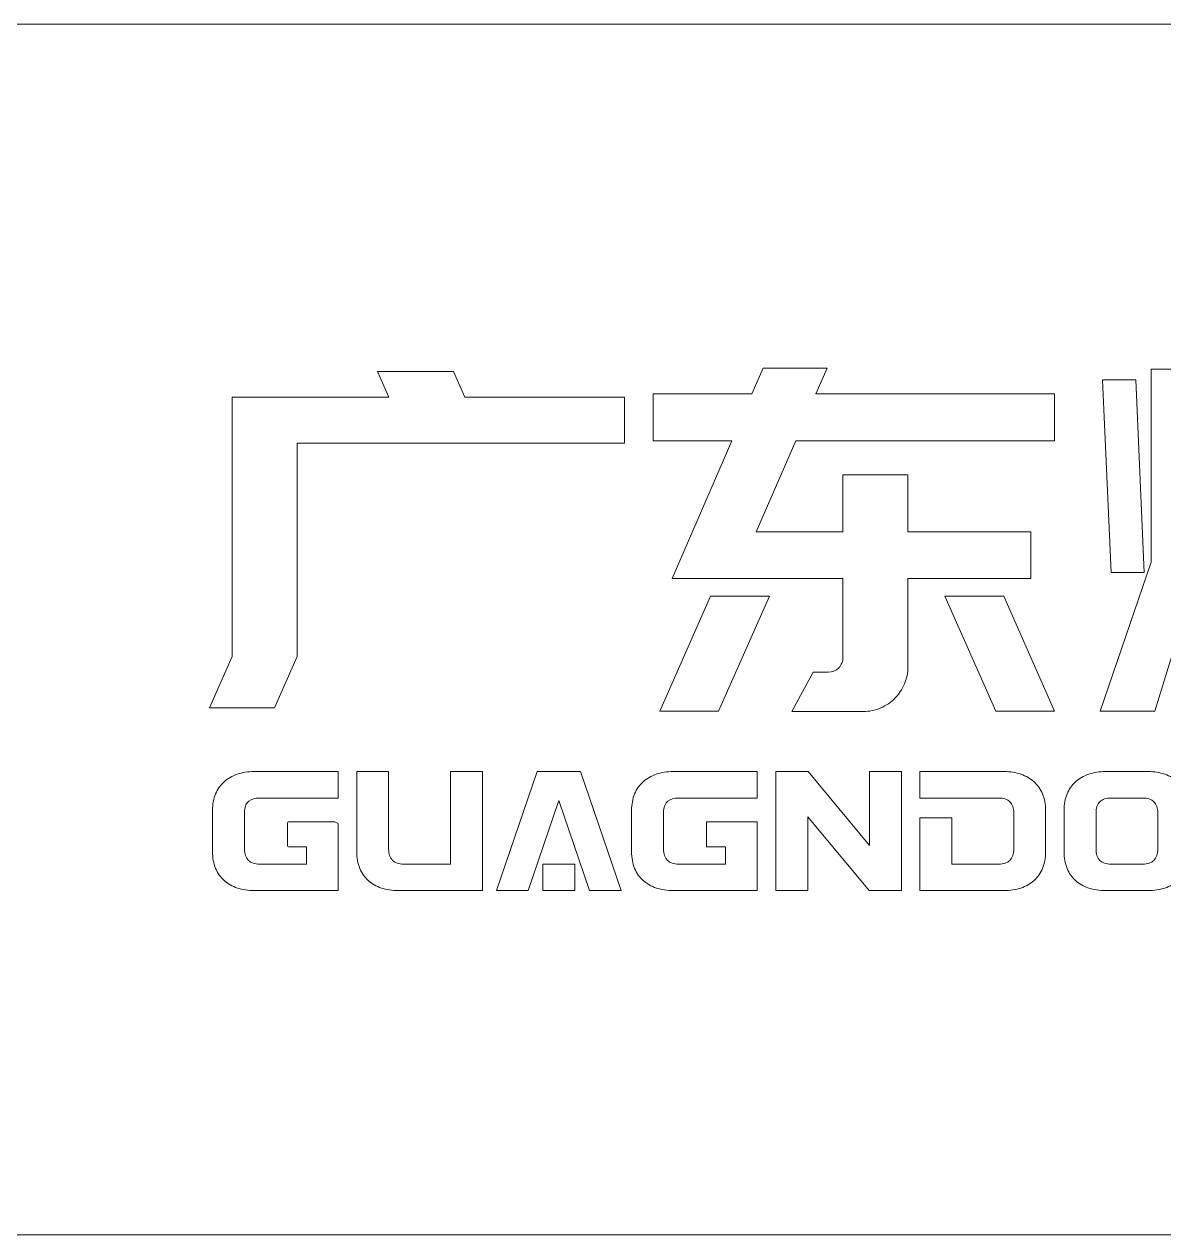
# Model space of a CAD drawing. Header units: millimetres. Extents: x 1251 to 1736, y 491 to 664.
# Drawn here: x 1422.49 to 1437.1, y 513.93 to 529.47 of the extents above; entities that cross this region are included whole.
import ezdxf

# ---------------------------------------------------------------- set-up
doc = ezdxf.new("R2010")
doc.units = ezdxf.units.MM
doc.header["$LTSCALE"] = 3
doc.layers.add('d', color=4, linetype='Continuous')

# ---------------------------------------------------------------- blocks, each defined once
blk = doc.blocks.new('11123123')
at = {"layer": 'd', "color": 0, "lineweight": 0}
for p, q in [((792.697, 118.536), (792.697, 118.839)), ((792.713, 118.855), (793.333, 118.855)), ((793.333, 118.855), (793.377, 118.834)), ((798.297, 118.52), (798.297, 118.855)), ((798.297, 118.855), (798.976, 118.855)), ((792.951, 118.52), (792.713, 118.52)), ((798.549, 118.52), (798.297, 118.52))]:
    blk.add_line(p, q, dxfattribs=at)
for centre, start, end in [((792.713, 118.839), 90, 180), ((792.713, 118.536), 180, 270)]:
    blk.add_arc(centre, 0.0158, start, end, dxfattribs=at)
for points, knots in [([(799.91, 124.919), (799.91, 124.919), (799.758, 124.577), (799.758, 124.577), (799.758, 124.577), (802.947, 124.577), (802.947, 124.577), (802.947, 124.577), (802.947, 123.949), (802.947, 123.949), (802.947, 123.949), (799.492, 123.949), (799.492, 123.949), (799.492, 123.949), (798.959, 122.732), (798.959, 122.732), (798.959, 122.732), (800.12, 122.732), (800.12, 122.732), (800.12, 122.732), (800.12, 123.493), (800.12, 123.493), (800.12, 123.493), (800.988, 123.493), (800.988, 123.493), (800.988, 123.493), (800.988, 122.732), (800.988, 122.732), (800.988, 122.732), (802.63, 122.732), (802.63, 122.732), (802.63, 122.732), (802.63, 122.105), (802.63, 122.105), (802.63, 122.105), (800.988, 122.105), (800.988, 122.105), (800.988, 122.105), (800.988, 120.932), (800.988, 120.932), (800.988, 120.847), (800.972, 120.769), (800.941, 120.697), (800.909, 120.625), (800.867, 120.562), (800.814, 120.507), (800.761, 120.452), (800.697, 120.409), (800.624, 120.377), (800.55, 120.345), (800.472, 120.329), (800.392, 120.329), (800.392, 120.329), (800.189, 120.329), (800.189, 120.329), (800.189, 120.329), (799.435, 120.329), (799.435, 120.329), (799.435, 120.329), (799.72, 120.855), (799.72, 120.855), (799.72, 120.855), (799.923, 120.855), (799.923, 120.855), (799.978, 120.855), (800.024, 120.875), (800.063, 120.912), (800.101, 120.951), (800.12, 120.999), (800.12, 121.059), (800.12, 121.059), (800.12, 122.105), (800.12, 122.105), (800.12, 122.105), (798.693, 122.105), (798.693, 122.105), (798.693, 122.105), (798.3, 122.105), (798.3, 122.105), (798.3, 122.105), (797.837, 122.105), (797.837, 122.105), (797.837, 122.105), (798.636, 123.949), (798.636, 123.949), (798.636, 123.949), (797.584, 123.949), (797.584, 123.949), (797.584, 123.949), (797.584, 124.046), (797.584, 124.046), (797.584, 124.046), (797.584, 124.475), (797.584, 124.475), (797.584, 124.475), (797.584, 124.577), (797.584, 124.577), (797.584, 124.577), (798.902, 124.577), (798.902, 124.577), (798.902, 124.577), (799.054, 124.919), (799.054, 124.919), (799.054, 124.919), (799.91, 124.919), (799.91, 124.919)], [0, 0, 0, 0, 1, 1, 1, 2, 2, 2, 3, 3, 3, 4, 4, 4, 5, 5, 5, 6, 6, 6, 7, 7, 7, 8, 8, 8, 9, 9, 9, 10, 10, 10, 11, 11, 11, 12, 12, 12, 13, 13, 13, 14, 14, 14, 15, 15, 15, 16, 16, 16, 17, 17, 17, 18, 18, 18, 19, 19, 19, 20, 20, 20, 21, 21, 21, 22, 22, 22, 23, 23, 23, 24, 24, 24, 25, 25, 25, 26, 26, 26, 27, 27, 27, 28, 28, 28, 29, 29, 29, 30, 30, 30, 31, 31, 31, 32, 32, 32, 33, 33, 33, 34, 34, 34, 35, 35, 35, 35]), ([(792.525, 120.38), (792.525, 120.38), (791.656, 120.38), (791.656, 120.38), (791.656, 120.38), (791.96, 121.065), (791.96, 121.065), (791.96, 121.065), (791.96, 124.533), (791.96, 124.533), (791.96, 124.533), (794.052, 124.533), (794.052, 124.533), (794.052, 124.533), (793.9, 124.875), (793.9, 124.875), (793.9, 124.875), (794.915, 124.875), (794.915, 124.875), (794.915, 124.875), (795.067, 124.533), (795.067, 124.533), (795.067, 124.533), (797.203, 124.533), (797.203, 124.533), (797.203, 124.533), (797.203, 123.918), (797.203, 123.918), (797.203, 123.918), (792.829, 123.918), (792.829, 123.918), (792.829, 123.918), (792.829, 121.065), (792.829, 121.065), (792.829, 121.065), (792.525, 120.38), (792.525, 120.38)], [0, 0, 0, 0, 1, 1, 1, 2, 2, 2, 3, 3, 3, 4, 4, 4, 5, 5, 5, 6, 6, 6, 7, 7, 7, 8, 8, 8, 9, 9, 9, 10, 10, 10, 11, 11, 11, 12, 12, 12, 12]), ([(804.976, 122.326), (804.976, 122.326), (805.667, 120.336), (805.667, 120.336), (805.667, 120.336), (804.932, 120.336), (804.932, 120.336), (804.932, 120.336), (804.608, 121.376), (804.608, 121.376), (804.608, 121.376), (804.285, 120.336), (804.285, 120.336), (804.285, 120.336), (803.556, 120.336), (803.556, 120.336), (803.556, 120.336), (804.24, 122.326), (804.24, 122.326), (804.24, 122.326), (804.24, 124.907), (804.24, 124.907), (804.24, 124.907), (804.976, 124.907), (804.976, 124.907), (804.976, 124.907), (804.976, 122.326), (804.976, 122.326)], [0, 0, 0, 0, 1, 1, 1, 2, 2, 2, 3, 3, 3, 4, 4, 4, 5, 5, 5, 6, 6, 6, 7, 7, 7, 8, 8, 8, 9, 9, 9, 9]), ([(803.702, 122.187), (803.702, 122.187), (803.587, 124.761), (803.587, 124.761), (803.587, 124.761), (804.031, 124.761), (804.031, 124.761), (804.031, 124.761), (804.145, 122.187), (804.145, 122.187), (804.145, 122.187), (803.702, 122.187), (803.702, 122.187)], [0, 0, 0, 0, 1, 1, 1, 2, 2, 2, 3, 3, 3, 4, 4, 4, 4]), ([(798.459, 120.336), (798.459, 120.336), (797.672, 120.336), (797.672, 120.336), (797.672, 120.336), (798.351, 121.87), (798.351, 121.87), (798.351, 121.87), (799.137, 121.87), (799.137, 121.87), (799.137, 121.87), (798.459, 120.336), (798.459, 120.336)], [0, 0, 0, 0, 1, 1, 1, 2, 2, 2, 3, 3, 3, 4, 4, 4, 4]), ([(802.947, 120.336), (802.947, 120.336), (802.161, 120.336), (802.161, 120.336), (802.161, 120.336), (801.483, 121.87), (801.483, 121.87), (801.483, 121.87), (802.269, 121.87), (802.269, 121.87), (802.269, 121.87), (802.947, 120.336), (802.947, 120.336)], [0, 0, 0, 0, 1, 1, 1, 2, 2, 2, 3, 3, 3, 4, 4, 4, 4]), ([(794.876, 118.289), (794.876, 118.289), (794.876, 119.526), (794.876, 119.526), (794.876, 119.526), (795.303, 119.526), (795.303, 119.526), (795.303, 119.526), (795.303, 117.936), (795.303, 117.936), (795.303, 117.936), (794.178, 117.936), (794.178, 117.936), (794.096, 117.936), (794.021, 117.948), (793.953, 117.97), (793.885, 117.992), (793.826, 118.026), (793.778, 118.07), (793.729, 118.114), (793.691, 118.168), (793.664, 118.233), (793.637, 118.298), (793.623, 118.373), (793.623, 118.456), (793.623, 118.456), (793.623, 119.526), (793.623, 119.526), (793.623, 119.526), (794.05, 119.526), (794.05, 119.526), (794.05, 119.526), (794.05, 118.491), (794.05, 118.491), (794.05, 118.424), (794.068, 118.374), (794.103, 118.34), (794.137, 118.306), (794.187, 118.289), (794.252, 118.289), (794.252, 118.289), (794.876, 118.289), (794.876, 118.289)], [0, 0, 0, 0, 1, 1, 1, 2, 2, 2, 3, 3, 3, 4, 4, 4, 5, 5, 5, 6, 6, 6, 7, 7, 7, 8, 8, 8, 9, 9, 9, 10, 10, 10, 11, 11, 11, 12, 12, 12, 13, 13, 13, 14, 14, 14, 14]), ([(796.732, 117.936), (796.732, 117.936), (796.324, 119.14), (796.324, 119.14), (796.324, 119.14), (795.916, 117.936), (795.916, 117.936), (795.916, 117.936), (795.491, 117.936), (795.491, 117.936), (795.491, 117.936), (796.036, 119.526), (796.036, 119.526), (796.036, 119.526), (796.612, 119.526), (796.612, 119.526), (796.612, 119.526), (797.159, 117.936), (797.159, 117.936), (797.159, 117.936), (796.732, 117.936), (796.732, 117.936)], [0, 0, 0, 0, 1, 1, 1, 2, 2, 2, 3, 3, 3, 4, 4, 4, 5, 5, 5, 6, 6, 6, 7, 7, 7, 7]), ([(800.902, 117.936), (800.902, 117.936), (800.47, 117.936), (800.47, 117.936), (800.47, 117.936), (799.649, 118.922), (799.649, 118.922), (799.649, 118.922), (799.649, 117.936), (799.649, 117.936), (799.649, 117.936), (799.222, 117.936), (799.222, 117.936), (799.222, 117.936), (799.222, 119.526), (799.222, 119.526), (799.222, 119.526), (799.656, 119.526), (799.656, 119.526), (799.656, 119.526), (800.475, 118.539), (800.475, 118.539), (800.475, 118.539), (800.475, 119.526), (800.475, 119.526), (800.475, 119.526), (800.902, 119.526), (800.902, 119.526), (800.902, 119.526), (800.902, 117.936), (800.902, 117.936)], [0, 0, 0, 0, 1, 1, 1, 2, 2, 2, 3, 3, 3, 4, 4, 4, 5, 5, 5, 6, 6, 6, 7, 7, 7, 8, 8, 8, 9, 9, 9, 10, 10, 10, 10]), ([(801.148, 117.936), (801.148, 117.936), (801.148, 118.906), (801.148, 118.906), (801.148, 118.906), (801.575, 118.906), (801.575, 118.906), (801.575, 118.906), (801.575, 118.289), (801.575, 118.289), (801.575, 118.289), (802.201, 118.289), (802.201, 118.289), (802.266, 118.289), (802.316, 118.306), (802.351, 118.34), (802.386, 118.374), (802.403, 118.424), (802.403, 118.491), (802.403, 118.491), (802.403, 118.971), (802.403, 118.971), (802.403, 119.038), (802.386, 119.088), (802.351, 119.122), (802.316, 119.156), (802.266, 119.173), (802.201, 119.173), (802.201, 119.173), (801.148, 119.173), (801.148, 119.173), (801.148, 119.173), (801.148, 119.526), (801.148, 119.526), (801.148, 119.526), (802.273, 119.526), (802.273, 119.526), (802.355, 119.526), (802.43, 119.514), (802.498, 119.491), (802.566, 119.468), (802.625, 119.434), (802.673, 119.39), (802.722, 119.346), (802.76, 119.292), (802.787, 119.228), (802.814, 119.163), (802.828, 119.09), (802.828, 119.006), (802.828, 119.006), (802.828, 118.456), (802.828, 118.456), (802.828, 118.373), (802.814, 118.298), (802.787, 118.233), (802.76, 118.168), (802.722, 118.114), (802.673, 118.07), (802.625, 118.026), (802.566, 117.992), (802.498, 117.97), (802.43, 117.948), (802.355, 117.936), (802.273, 117.936), (802.273, 117.936), (801.148, 117.936), (801.148, 117.936)], [0, 0, 0, 0, 1, 1, 1, 2, 2, 2, 3, 3, 3, 4, 4, 4, 5, 5, 5, 6, 6, 6, 7, 7, 7, 8, 8, 8, 9, 9, 9, 10, 10, 10, 11, 11, 11, 12, 12, 12, 13, 13, 13, 14, 14, 14, 15, 15, 15, 16, 16, 16, 17, 17, 17, 18, 18, 18, 19, 19, 19, 20, 20, 20, 21, 21, 21, 22, 22, 22, 22]), ([(803.114, 119.228), (803.141, 119.292), (803.179, 119.346), (803.228, 119.39), (803.277, 119.434), (803.335, 119.468), (803.403, 119.491), (803.471, 119.514), (803.546, 119.526), (803.628, 119.526), (803.628, 119.526), (804.197, 119.526), (804.197, 119.526), (804.278, 119.526), (804.353, 119.514), (804.422, 119.491), (804.49, 119.468), (804.548, 119.434), (804.598, 119.39), (804.647, 119.346), (804.686, 119.292), (804.713, 119.228), (804.74, 119.163), (804.753, 119.09), (804.753, 119.006), (804.753, 119.006), (804.753, 118.456), (804.753, 118.456), (804.753, 118.373), (804.74, 118.298), (804.713, 118.233), (804.686, 118.168), (804.647, 118.114), (804.598, 118.07), (804.548, 118.026), (804.49, 117.992), (804.422, 117.97), (804.353, 117.948), (804.278, 117.936), (804.197, 117.936), (804.197, 117.936), (803.628, 117.936), (803.628, 117.936), (803.546, 117.936), (803.471, 117.948), (803.403, 117.97), (803.335, 117.992), (803.277, 118.026), (803.228, 118.07), (803.179, 118.114), (803.141, 118.168), (803.114, 118.233), (803.087, 118.298), (803.074, 118.373), (803.074, 118.456), (803.074, 118.456), (803.074, 119.006), (803.074, 119.006), (803.074, 119.09), (803.087, 119.163), (803.114, 119.228)], [0, 0, 0, 0, 1, 1, 1, 2, 2, 2, 3, 3, 3, 4, 4, 4, 5, 5, 5, 6, 6, 6, 7, 7, 7, 8, 8, 8, 9, 9, 9, 10, 10, 10, 11, 11, 11, 12, 12, 12, 13, 13, 13, 14, 14, 14, 15, 15, 15, 16, 16, 16, 17, 17, 17, 18, 18, 18, 19, 19, 19, 20, 20, 20, 20]), ([(804.326, 118.971), (804.326, 119.038), (804.309, 119.088), (804.274, 119.122), (804.239, 119.156), (804.19, 119.173), (804.125, 119.173), (804.125, 119.173), (803.702, 119.173), (803.702, 119.173), (803.637, 119.173), (803.588, 119.156), (803.553, 119.122), (803.518, 119.088), (803.501, 119.038), (803.501, 118.971), (803.501, 118.971), (803.501, 118.491), (803.501, 118.491), (803.501, 118.424), (803.518, 118.374), (803.553, 118.34), (803.588, 118.306), (803.637, 118.289), (803.702, 118.289), (803.702, 118.289), (804.125, 118.289), (804.125, 118.289), (804.19, 118.289), (804.239, 118.306), (804.274, 118.34), (804.309, 118.374), (804.326, 118.424), (804.326, 118.491), (804.326, 118.491), (804.326, 118.971), (804.326, 118.971)], [0, 0, 0, 0, 1, 1, 1, 2, 2, 2, 3, 3, 3, 4, 4, 4, 5, 5, 5, 6, 6, 6, 7, 7, 7, 8, 8, 8, 9, 9, 9, 10, 10, 10, 11, 11, 11, 12, 12, 12, 12]), ([(796.111, 117.936), (796.111, 117.936), (796.111, 118.289), (796.111, 118.289), (796.111, 118.289), (796.538, 118.289), (796.538, 118.289), (796.538, 118.289), (796.538, 117.936), (796.538, 117.936), (796.538, 117.936), (796.111, 117.936), (796.111, 117.936)], [0, 0, 0, 0, 1, 1, 1, 2, 2, 2, 3, 3, 3, 4, 4, 4, 4])]:
    blk.add_open_spline(points, degree=3, knots=knots, dxfattribs=at)
for points in [[(791.852, 119.39), (791.901, 119.434), (791.959, 119.468), (792.027, 119.491)], [(792.027, 119.491), (792.095, 119.514), (792.17, 119.526), (792.252, 119.526)], [(792.252, 119.526), (792.252, 119.526), (793.377, 119.526), (793.377, 119.526)], [(793.377, 119.526), (793.377, 119.526), (793.377, 119.173), (793.377, 119.173)], [(797.451, 119.39), (797.499, 119.434), (797.558, 119.468), (797.626, 119.491)], [(797.626, 119.491), (797.694, 119.514), (797.769, 119.526), (797.851, 119.526)], [(797.851, 119.526), (797.851, 119.526), (798.976, 119.526), (798.976, 119.526)], [(798.976, 119.526), (798.976, 119.526), (798.976, 119.173), (798.976, 119.173)], [(791.738, 119.228), (791.765, 119.292), (791.803, 119.346), (791.852, 119.39)], [(797.337, 119.228), (797.364, 119.292), (797.402, 119.346), (797.451, 119.39)], [(791.698, 119.006), (791.698, 119.09), (791.711, 119.163), (791.738, 119.228)], [(792.324, 119.173), (792.204, 119.173), (792.137, 119.118), (792.125, 119.008)], [(793.377, 119.173), (793.377, 119.173), (792.324, 119.173), (792.324, 119.173)], [(797.296, 119.006), (797.296, 119.09), (797.31, 119.163), (797.337, 119.228)], [(797.923, 119.173), (797.802, 119.173), (797.736, 119.118), (797.723, 119.008)], [(798.976, 119.173), (798.976, 119.173), (797.923, 119.173), (797.923, 119.173)], [(791.698, 118.456), (791.698, 118.456), (791.698, 119.006), (791.698, 119.006)], [(792.125, 119.008), (792.125, 119.008), (792.125, 118.491), (792.125, 118.491)], [(797.296, 118.456), (797.296, 118.456), (797.296, 119.006), (797.296, 119.006)], [(797.723, 119.008), (797.723, 119.008), (797.723, 118.491), (797.723, 118.491)], [(793.377, 118.834), (793.377, 118.834), (793.377, 117.936), (793.377, 117.936)], [(798.976, 118.855), (798.976, 118.855), (798.976, 117.936), (798.976, 117.936)], [(791.738, 118.233), (791.711, 118.298), (791.698, 118.373), (791.698, 118.456)], [(792.125, 118.491), (792.125, 118.424), (792.142, 118.374), (792.177, 118.34)], [(792.951, 118.289), (792.951, 118.289), (792.951, 118.399), (792.951, 118.52)], [(797.337, 118.233), (797.31, 118.298), (797.296, 118.373), (797.296, 118.456)], [(797.723, 118.491), (797.723, 118.424), (797.741, 118.374), (797.775, 118.34)], [(798.549, 118.289), (798.549, 118.289), (798.549, 118.399), (798.549, 118.52)], [(792.177, 118.34), (792.212, 118.306), (792.261, 118.289), (792.327, 118.289)], [(792.327, 118.289), (792.327, 118.289), (792.951, 118.289), (792.951, 118.289)], [(797.775, 118.34), (797.81, 118.306), (797.86, 118.289), (797.925, 118.289)], [(797.925, 118.289), (797.925, 118.289), (798.549, 118.289), (798.549, 118.289)], [(791.853, 118.07), (791.804, 118.114), (791.765, 118.168), (791.738, 118.233)], [(797.452, 118.07), (797.402, 118.114), (797.364, 118.168), (797.337, 118.233)], [(792.029, 117.97), (791.961, 117.992), (791.903, 118.026), (791.853, 118.07)], [(792.255, 117.936), (792.173, 117.936), (792.098, 117.948), (792.029, 117.97)], [(797.628, 117.97), (797.56, 117.992), (797.501, 118.026), (797.452, 118.07)], [(797.853, 117.936), (797.771, 117.936), (797.696, 117.948), (797.628, 117.97)], [(793.377, 117.936), (793.377, 117.936), (792.255, 117.936), (792.255, 117.936)], [(798.976, 117.936), (798.976, 117.936), (797.853, 117.936), (797.853, 117.936)]]:
    blk.add_open_spline(points, degree=3, dxfattribs=at)

msp = doc.modelspace()

# ---------------------------------------------------------------- linework, layer by layer
at = {"layer": 'd', "color": 0, "lineweight": 0}
for p, q in [((1365.535, 529.467), (1489.234, 529.467)), ((1365.535, 513.934), (1489.234, 513.934))]:
    msp.add_line(p, q, dxfattribs=at)

# ---------------------------------------------------------------- block references
at = {"color": 0, "lineweight": 0, "xscale": 0.9599999999995816, "yscale": 0.9600000000000364, "zscale": 0.96}
msp.add_blockref('11123123', (664.873, 405.132), dxfattribs=at)

doc.saveas('drawing.dxf')
